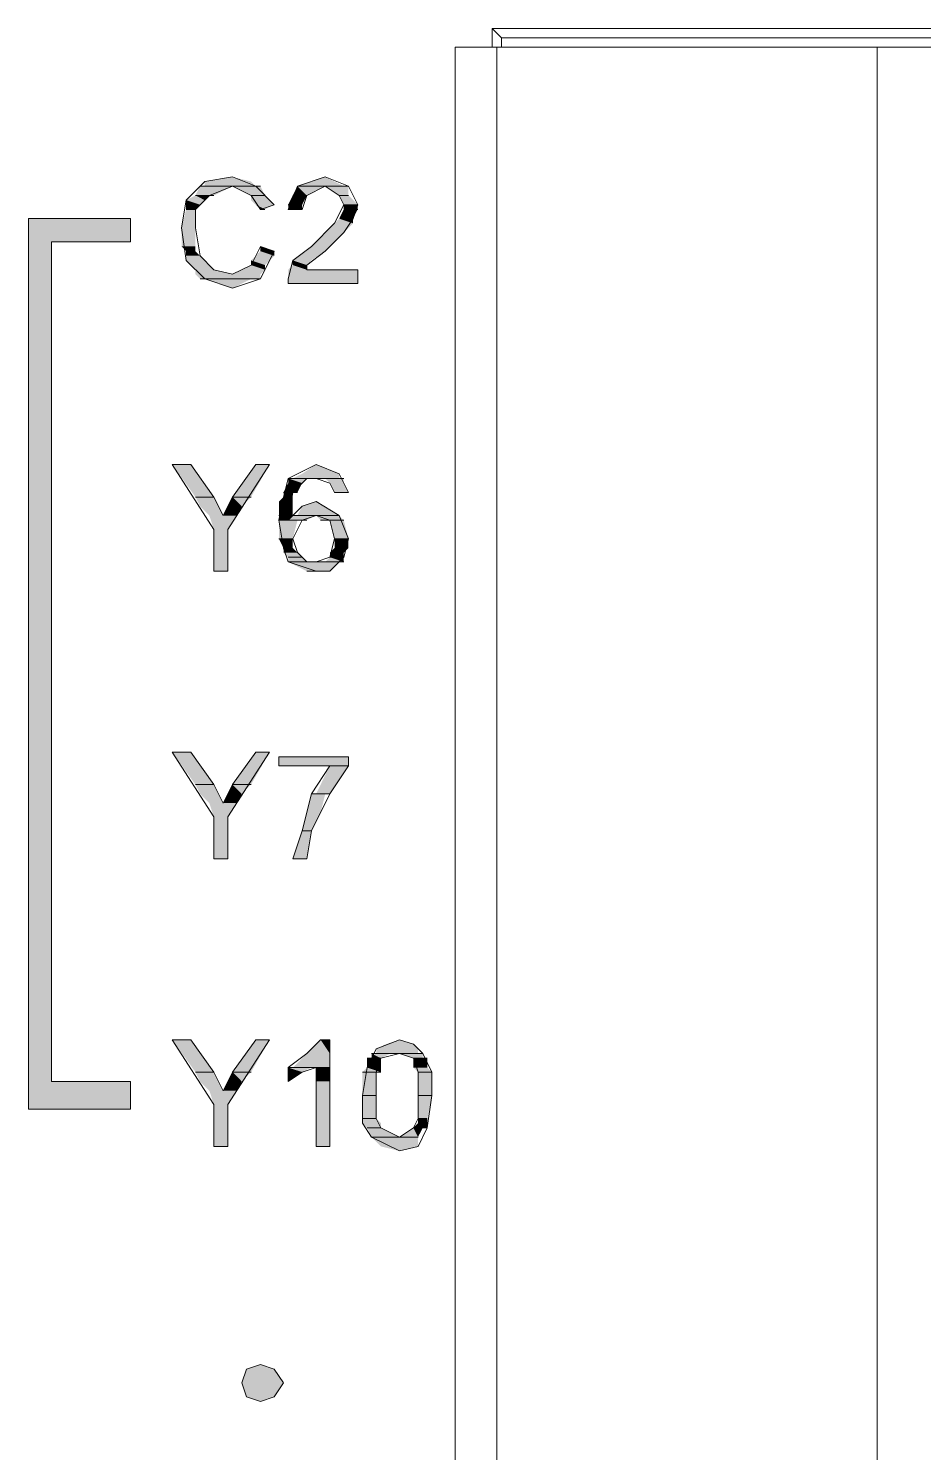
# Model space of a CAD drawing. Header units: millimetres. Extents: x -11 to 1219, y 0 to 1751.
# Drawn here: x 278 to 288.94, y 909.36 to 926.75 of the extents above; entities that cross this region are included whole.
import ezdxf

# ---------------------------------------------------------------- set-up
doc = ezdxf.new("R2010")
doc.units = ezdxf.units.MM
doc.header["$LTSCALE"] = 10
doc.layers.add('_MULTI_WIRE', color=9, linetype='CONTINUOUS')
doc.layers.add('PDF_Geometry', color=7, linetype='CONTINUOUS', true_color=0x151d1f)
doc.layers.add('PDF_Solid Fills', color=7, linetype='CONTINUOUS', true_color=0x070809)
doc.layers.get('_MULTI_WIRE').off()

# ---------------------------------------------------------------- blocks, each defined once
blk = doc.blocks.new('DVP-28SWS211R')
at = {"layer": 'PDF_Geometry', "color": 7, "lineweight": 9, "true_color": 0xffffff}
for p, q in [((30.932, -37.843), (30.818, -37.73)), ((30.818, -37.73), (30.818, -37.956)), ((30.818, -37.73), (38.466, -37.73)), ((38.353, -37.843), (30.932, -37.843)), ((30.932, -37.843), (30.932, -37.956)), ((41.525, -37.956), (30.365, -37.956)), ((30.365, -37.956), (30.365, -70.418)), ((30.875, -70.418), (30.875, -37.956)), ((35.52, -37.956), (35.52, -70.418)), ((27.306, -39.599), (27.079, -39.826)), ((27.646, -39.543), (27.306, -39.599)), ((27.929, -39.656), (27.646, -39.543)), ((28.779, -39.543), (28.439, -39.656)), ((29.062, -39.656), (28.779, -39.543)), ((27.079, -39.826), (27.023, -40.166)), ((27.193, -39.769), (27.363, -39.769)), ((27.363, -39.769), (27.193, -39.769)), ((27.193, -39.769), (27.419, -39.769)), ((27.363, -39.769), (27.193, -39.769)), ((27.193, -39.939), (27.363, -39.769)), ((27.306, -39.656), (27.249, -39.656)), ((27.249, -39.656), (27.986, -39.656)), ((27.986, -39.656), (27.306, -39.656)), ((27.306, -39.656), (27.986, -39.656)), ((27.986, -39.656), (27.306, -39.656)), ((27.363, -39.769), (27.646, -39.656)), ((27.419, -39.769), (27.363, -39.769)), ((27.646, -39.656), (27.872, -39.769)), ((27.872, -39.769), (28.042, -39.769)), ((28.042, -39.769), (27.872, -39.769)), ((27.872, -39.769), (28.042, -39.769)), ((28.042, -39.769), (27.872, -39.769)), ((27.872, -39.769), (27.986, -39.939)), ((28.156, -39.882), (27.929, -39.656)), ((28.439, -39.656), (28.326, -39.939)), ((28.382, -39.769), (28.552, -39.769)), ((28.552, -39.769), (28.382, -39.769)), ((28.382, -39.769), (28.552, -39.769)), ((28.552, -39.769), (28.382, -39.769)), ((28.439, -39.656), (29.062, -39.656)), ((29.062, -39.656), (28.439, -39.656)), ((28.439, -39.656), (29.062, -39.656)), ((29.062, -39.656), (28.439, -39.656)), ((28.439, -39.656), (29.062, -39.656)), ((29.062, -39.656), (28.439, -39.656)), ((28.439, -39.656), (29.062, -39.656)), ((29.062, -39.656), (28.439, -39.656)), ((28.496, -39.939), (28.552, -39.769)), ((28.552, -39.769), (28.779, -39.656)), ((28.779, -39.656), (28.949, -39.769)), ((28.949, -39.769), (29.062, -39.769)), ((29.062, -39.769), (28.949, -39.769)), ((28.949, -39.769), (29.062, -39.769)), ((29.062, -39.769), (28.949, -39.769)), ((28.949, -39.769), (29.005, -39.882)), ((29.175, -39.882), (29.062, -39.656)), ((27.079, -39.939), (27.193, -39.939)), ((27.193, -39.939), (27.079, -39.939)), ((27.079, -39.939), (27.193, -39.939)), ((27.193, -39.939), (27.079, -39.939)), ((27.193, -40.166), (27.193, -39.939)), ((27.986, -39.939), (28.156, -39.882)), ((27.986, -39.939), (28.042, -39.939)), ((28.042, -39.939), (27.986, -39.939)), ((27.986, -39.939), (27.986, -39.939)), ((28.326, -39.882), (28.496, -39.882)), ((28.496, -39.882), (28.326, -39.882)), ((28.326, -39.882), (28.496, -39.882)), ((28.496, -39.882), (28.326, -39.882)), ((28.326, -39.939), (28.496, -39.939)), ((28.496, -39.939), (28.326, -39.939)), ((28.326, -39.939), (28.496, -39.939)), ((29.005, -39.882), (28.892, -40.109)), ((29.005, -39.882), (29.175, -39.882)), ((29.175, -39.882), (29.005, -39.882)), ((29.005, -39.882), (29.175, -39.882)), ((29.175, -39.882), (29.005, -39.882)), ((29.005, -39.939), (29.175, -39.939)), ((29.175, -39.939), (29.005, -39.939)), ((29.005, -39.939), (29.175, -39.939)), ((29.175, -39.939), (29.005, -39.939)), ((29.119, -40.052), (29.175, -39.882)), ((25.153, -40.052), (26.399, -40.052)), ((26.399, -40.052), (25.153, -40.052)), ((25.153, -40.052), (25.153, -50.929)), ((26.399, -40.052), (25.153, -40.052)), ((26.399, -40.336), (26.399, -40.052)), ((27.023, -40.166), (27.079, -40.562)), ((27.249, -40.506), (27.193, -40.166)), ((28.892, -40.109), (28.609, -40.392)), ((29.005, -40.222), (29.119, -40.052)), ((25.436, -40.336), (26.399, -40.336)), ((26.399, -40.336), (25.436, -40.336)), ((25.436, -50.59), (25.436, -40.336)), ((25.436, -40.336), (26.399, -40.336)), ((28.779, -40.449), (29.005, -40.222)), ((27.419, -40.676), (27.249, -40.506)), ((27.986, -40.392), (27.872, -40.619)), ((28.156, -40.449), (27.986, -40.392)), ((27.986, -40.789), (28.156, -40.449)), ((28.609, -40.392), (28.382, -40.562)), ((28.552, -40.619), (28.779, -40.449)), ((27.079, -40.562), (27.306, -40.789)), ((27.646, -40.732), (27.419, -40.676)), ((27.872, -40.619), (27.646, -40.732)), ((28.382, -40.562), (28.326, -40.789)), ((28.552, -40.676), (28.552, -40.619)), ((28.552, -40.676), (29.175, -40.676)), ((29.175, -40.676), (28.552, -40.676)), ((29.175, -40.676), (28.552, -40.676)), ((29.175, -40.846), (29.175, -40.676)), ((27.249, -40.789), (27.872, -40.789)), ((27.872, -40.789), (27.249, -40.789)), ((27.249, -40.789), (27.986, -40.789)), ((27.872, -40.789), (27.249, -40.789)), ((27.306, -40.789), (27.646, -40.902)), ((27.646, -40.902), (27.986, -40.789)), ((27.986, -40.789), (27.872, -40.789)), ((28.326, -40.789), (28.326, -40.846)), ((28.326, -40.846), (29.175, -40.846)), ((29.175, -40.846), (28.326, -40.846)), ((28.326, -40.846), (29.175, -40.846)), ((26.909, -43.055), (27.136, -43.055)), ((27.136, -43.055), (26.909, -43.055)), ((27.136, -43.055), (26.909, -43.055)), ((26.909, -43.055), (27.419, -43.848)), ((27.419, -43.452), (27.136, -43.055)), ((27.589, -43.848), (28.099, -43.055)), ((27.929, -43.055), (27.646, -43.452)), ((27.929, -43.055), (28.099, -43.055)), ((28.099, -43.055), (27.929, -43.055)), ((28.099, -43.055), (27.929, -43.055)), ((28.666, -43.055), (28.326, -43.225)), ((28.949, -43.168), (28.666, -43.055)), ((28.326, -43.225), (28.269, -43.452)), ((28.382, -43.225), (28.326, -43.225)), ((28.326, -43.225), (28.609, -43.225)), ((28.326, -43.225), (28.552, -43.225)), ((28.552, -43.225), (28.326, -43.225)), ((28.326, -43.225), (28.609, -43.225)), ((28.552, -43.225), (28.326, -43.225)), ((28.609, -43.225), (28.382, -43.225)), ((28.382, -43.225), (28.666, -43.225)), ((28.609, -43.225), (28.382, -43.225)), ((28.382, -43.395), (28.552, -43.225)), ((28.609, -43.225), (28.552, -43.225)), ((28.552, -43.225), (28.666, -43.225)), ((28.666, -43.225), (28.609, -43.225)), ((28.666, -43.225), (28.949, -43.225)), ((28.949, -43.225), (28.666, -43.225)), ((28.666, -43.225), (28.949, -43.225)), ((28.949, -43.225), (28.666, -43.225)), ((28.666, -43.225), (28.835, -43.282)), ((28.722, -43.225), (29.005, -43.225)), ((29.005, -43.225), (28.722, -43.225)), ((28.722, -43.225), (29.005, -43.225)), ((29.005, -43.225), (28.722, -43.225)), ((28.835, -43.282), (28.892, -43.395)), ((29.062, -43.395), (28.949, -43.168)), ((27.193, -43.452), (27.419, -43.452)), ((27.419, -43.452), (27.193, -43.452)), ((27.193, -43.452), (27.419, -43.452)), ((27.419, -43.452), (27.193, -43.452)), ((27.532, -43.678), (27.419, -43.452)), ((27.646, -43.452), (27.532, -43.678)), ((27.646, -43.452), (27.872, -43.452)), ((27.872, -43.452), (27.646, -43.452)), ((27.646, -43.452), (27.872, -43.452)), ((27.872, -43.452), (27.646, -43.452)), ((28.269, -43.452), (28.212, -43.735)), ((28.269, -43.395), (28.382, -43.395)), ((28.382, -43.395), (28.269, -43.395)), ((28.269, -43.395), (28.439, -43.395)), ((28.382, -43.395), (28.269, -43.395)), ((28.269, -43.395), (28.382, -43.395)), ((28.382, -43.395), (28.269, -43.395)), ((28.269, -43.395), (28.382, -43.395)), ((28.382, -43.395), (28.269, -43.395)), ((28.326, -43.735), (28.382, -43.395)), ((28.439, -43.395), (28.382, -43.395)), ((28.892, -43.395), (28.949, -43.395)), ((28.949, -43.395), (28.892, -43.395)), ((28.892, -43.395), (29.062, -43.395)), ((28.949, -43.395), (28.892, -43.395)), ((28.892, -43.395), (28.949, -43.395)), ((28.949, -43.395), (28.892, -43.395)), ((28.892, -43.395), (28.892, -43.395)), ((28.892, -43.395), (29.062, -43.395)), ((29.062, -43.395), (28.949, -43.395)), ((28.496, -43.565), (28.326, -43.735)), ((28.666, -43.508), (28.496, -43.565)), ((28.949, -43.678), (28.666, -43.508)), ((28.212, -43.678), (28.382, -43.678)), ((28.382, -43.678), (28.212, -43.678)), ((28.212, -43.678), (28.382, -43.678)), ((28.382, -43.678), (28.212, -43.678)), ((28.212, -43.735), (28.496, -43.735)), ((28.496, -43.735), (28.212, -43.735)), ((28.212, -43.735), (28.552, -43.735)), ((28.496, -43.735), (28.212, -43.735)), ((28.212, -43.735), (28.496, -43.735)), ((28.496, -43.735), (28.212, -43.735)), ((28.212, -43.735), (28.496, -43.735)), ((28.496, -43.735), (28.212, -43.735)), ((28.212, -43.735), (28.439, -43.735)), ((28.439, -43.735), (28.212, -43.735)), ((28.212, -43.735), (28.496, -43.735)), ((28.439, -43.735), (28.212, -43.735)), ((28.212, -43.735), (28.269, -44.075)), ((28.439, -43.678), (28.382, -43.678)), ((28.382, -43.678), (28.949, -43.678)), ((28.382, -43.961), (28.496, -43.735)), ((28.949, -43.678), (28.439, -43.678)), ((28.439, -43.678), (28.949, -43.678)), ((28.949, -43.678), (28.439, -43.678)), ((28.496, -43.735), (28.439, -43.735)), ((28.496, -43.735), (28.666, -43.678)), ((28.552, -43.735), (28.496, -43.735)), ((28.666, -43.678), (28.835, -43.735)), ((28.722, -43.735), (29.005, -43.735)), ((29.005, -43.735), (28.722, -43.735)), ((28.722, -43.735), (29.005, -43.735)), ((29.005, -43.735), (28.722, -43.735)), ((28.835, -43.735), (29.005, -43.735)), ((29.005, -43.735), (28.835, -43.735)), ((28.835, -43.735), (29.005, -43.735)), ((29.005, -43.735), (28.835, -43.735)), ((28.835, -43.735), (29.005, -43.735)), ((29.005, -43.735), (28.835, -43.735)), ((28.835, -43.735), (29.005, -43.735)), ((29.005, -43.735), (28.835, -43.735)), ((28.835, -43.735), (28.892, -43.961)), ((29.062, -43.961), (28.949, -43.678)), ((27.419, -43.848), (27.419, -44.358)), ((27.589, -44.358), (27.589, -43.848)), ((28.212, -43.961), (28.382, -43.961)), ((28.382, -43.961), (28.212, -43.961)), ((28.212, -43.961), (28.382, -43.961)), ((28.382, -43.961), (28.212, -43.961)), ((28.439, -44.131), (28.382, -43.961)), ((28.892, -43.961), (28.835, -44.188)), ((28.892, -43.961), (29.062, -43.961)), ((29.062, -43.961), (28.892, -43.961)), ((28.892, -43.961), (29.062, -43.961)), ((29.062, -43.961), (28.892, -43.961)), ((29.005, -44.188), (29.062, -43.961)), ((28.269, -44.075), (28.326, -44.245)), ((28.552, -44.245), (28.439, -44.131)), ((28.326, -44.188), (28.496, -44.188)), ((28.496, -44.188), (28.326, -44.188)), ((28.326, -44.188), (28.496, -44.188)), ((28.496, -44.188), (28.326, -44.188)), ((28.326, -44.245), (28.609, -44.245)), ((28.609, -44.245), (28.326, -44.245)), ((28.326, -44.245), (28.609, -44.245)), ((28.609, -44.245), (28.326, -44.245)), ((28.326, -44.245), (28.666, -44.245)), ((28.666, -44.245), (28.326, -44.245)), ((28.326, -44.245), (28.666, -44.245)), ((28.666, -44.245), (28.326, -44.245)), ((28.326, -44.245), (28.666, -44.358)), ((28.666, -44.245), (28.552, -44.245)), ((28.835, -44.188), (28.666, -44.245)), ((28.779, -44.245), (28.666, -44.245)), ((28.666, -44.245), (28.949, -44.245)), ((28.666, -44.245), (28.949, -44.245)), ((28.949, -44.245), (28.666, -44.245)), ((28.666, -44.245), (28.949, -44.245)), ((28.949, -44.245), (28.666, -44.245)), ((28.949, -44.245), (28.779, -44.245)), ((28.779, -44.245), (29.005, -44.245)), ((28.949, -44.245), (28.779, -44.245)), ((28.835, -44.188), (29.005, -44.188)), ((29.005, -44.188), (28.835, -44.188)), ((28.835, -44.188), (29.005, -44.188)), ((29.005, -44.188), (28.835, -44.188)), ((28.835, -44.358), (29.005, -44.188)), ((29.005, -44.245), (28.949, -44.245)), ((27.419, -44.358), (27.589, -44.358)), ((27.589, -44.358), (27.419, -44.358)), ((27.419, -44.358), (27.589, -44.358)), ((28.552, -44.358), (28.835, -44.358)), ((28.666, -44.358), (28.552, -44.358)), ((28.835, -44.358), (28.666, -44.358)), ((28.666, -44.358), (28.835, -44.358)), ((26.909, -46.567), (27.136, -46.567)), ((27.136, -46.567), (26.909, -46.567)), ((27.136, -46.567), (26.909, -46.567)), ((26.909, -46.567), (27.419, -47.36)), ((27.419, -46.964), (27.136, -46.567)), ((27.589, -47.36), (28.099, -46.567)), ((27.929, -46.567), (27.646, -46.964)), ((27.929, -46.567), (28.099, -46.567)), ((28.099, -46.567), (27.929, -46.567)), ((28.099, -46.567), (27.929, -46.567)), ((28.212, -46.624), (29.062, -46.624)), ((29.062, -46.624), (28.212, -46.624)), ((28.212, -46.737), (28.212, -46.624)), ((28.212, -46.624), (29.062, -46.624)), ((28.212, -46.737), (29.062, -46.737)), ((29.062, -46.737), (28.212, -46.737)), ((28.212, -46.737), (29.062, -46.737)), ((29.062, -46.737), (28.212, -46.737)), ((28.212, -46.737), (28.835, -46.737)), ((28.835, -46.737), (28.212, -46.737)), ((28.835, -46.737), (28.212, -46.737)), ((28.835, -46.737), (28.609, -47.077)), ((29.062, -46.737), (28.835, -47.077)), ((29.062, -46.624), (29.062, -46.737)), ((27.193, -46.964), (27.419, -46.964)), ((27.419, -46.964), (27.193, -46.964)), ((27.193, -46.964), (27.419, -46.964)), ((27.419, -46.964), (27.193, -46.964)), ((27.532, -47.191), (27.419, -46.964)), ((27.646, -46.964), (27.532, -47.191)), ((27.646, -46.964), (27.872, -46.964)), ((27.872, -46.964), (27.646, -46.964)), ((27.646, -46.964), (27.872, -46.964)), ((27.872, -46.964), (27.646, -46.964)), ((28.609, -47.077), (28.496, -47.53)), ((28.666, -47.077), (28.609, -47.077)), ((28.609, -47.077), (28.779, -47.077)), ((28.835, -47.077), (28.609, -47.53)), ((28.779, -47.077), (28.666, -47.077)), ((28.666, -47.077), (28.835, -47.077)), ((28.779, -47.077), (28.666, -47.077)), ((28.835, -47.077), (28.779, -47.077)), ((27.419, -47.36), (27.419, -47.87)), ((27.589, -47.87), (27.589, -47.36)), ((28.496, -47.53), (28.382, -47.87)), ((28.496, -47.53), (28.609, -47.53)), ((28.609, -47.53), (28.496, -47.53)), ((28.496, -47.53), (28.609, -47.53)), ((28.609, -47.53), (28.496, -47.53)), ((28.552, -47.87), (28.609, -47.53)), ((27.419, -47.87), (27.589, -47.87)), ((27.589, -47.87), (27.419, -47.87)), ((27.419, -47.87), (27.589, -47.87)), ((28.382, -47.87), (28.552, -47.87)), ((28.552, -47.87), (28.382, -47.87)), ((28.382, -47.87), (28.552, -47.87)), ((26.909, -50.08), (27.136, -50.08)), ((27.136, -50.08), (26.909, -50.08)), ((27.136, -50.08), (26.909, -50.08)), ((26.909, -50.08), (27.419, -50.873)), ((27.419, -50.476), (27.136, -50.08)), ((27.589, -50.873), (28.099, -50.08)), ((27.929, -50.08), (27.646, -50.476)), ((27.929, -50.08), (28.099, -50.08)), ((28.099, -50.08), (27.929, -50.08)), ((28.099, -50.08), (27.929, -50.08)), ((28.722, -50.08), (28.552, -50.25)), ((28.722, -50.08), (28.835, -50.08)), ((28.835, -50.08), (28.722, -50.08)), ((28.835, -50.08), (28.722, -50.08)), ((28.835, -51.383), (28.835, -50.08)), ((29.685, -50.08), (29.402, -50.193)), ((29.855, -50.136), (29.685, -50.08)), ((28.552, -50.25), (28.326, -50.42)), ((29.402, -50.193), (29.289, -50.42)), ((29.402, -50.25), (29.345, -50.25)), ((29.345, -50.25), (29.572, -50.25)), ((29.572, -50.25), (29.402, -50.25)), ((29.402, -50.25), (29.685, -50.25)), ((29.572, -50.25), (29.402, -50.25)), ((29.459, -50.306), (29.685, -50.25)), ((29.685, -50.25), (29.572, -50.25)), ((29.685, -50.25), (29.969, -50.25)), ((29.969, -50.25), (29.685, -50.25)), ((29.685, -50.25), (29.969, -50.25)), ((29.969, -50.25), (29.685, -50.25)), ((29.685, -50.25), (29.855, -50.306)), ((29.969, -50.25), (29.855, -50.136)), ((30.082, -50.476), (29.969, -50.25)), ((28.382, -50.42), (28.326, -50.42)), ((28.326, -50.42), (28.609, -50.42)), ((28.326, -50.42), (28.326, -50.59)), ((28.609, -50.42), (28.382, -50.42)), ((28.382, -50.42), (28.666, -50.42)), ((28.609, -50.42), (28.382, -50.42)), ((28.496, -50.476), (28.666, -50.42)), ((28.666, -50.42), (28.609, -50.42)), ((28.666, -50.42), (28.835, -50.42)), ((28.835, -50.42), (28.666, -50.42)), ((28.666, -50.42), (28.835, -50.42)), ((28.835, -50.42), (28.666, -50.42)), ((28.666, -50.42), (28.666, -51.383)), ((29.289, -50.42), (29.232, -50.76)), ((29.345, -50.306), (29.289, -50.306)), ((29.289, -50.306), (29.459, -50.306)), ((29.459, -50.306), (29.345, -50.306)), ((29.345, -50.306), (29.459, -50.306)), ((29.459, -50.306), (29.345, -50.306)), ((29.402, -50.476), (29.459, -50.306)), ((29.855, -50.306), (30.025, -50.306)), ((30.025, -50.306), (29.855, -50.306)), ((29.855, -50.306), (30.025, -50.306)), ((30.025, -50.306), (29.855, -50.306)), ((29.855, -50.306), (29.912, -50.476)), ((25.436, -50.59), (26.399, -50.59)), ((26.399, -50.59), (25.436, -50.59)), ((26.399, -50.59), (25.436, -50.59)), ((26.399, -50.929), (26.399, -50.59)), ((27.193, -50.476), (27.419, -50.476)), ((27.419, -50.476), (27.193, -50.476)), ((27.193, -50.476), (27.419, -50.476)), ((27.419, -50.476), (27.193, -50.476)), ((27.532, -50.703), (27.419, -50.476)), ((27.646, -50.476), (27.532, -50.703)), ((27.646, -50.476), (27.872, -50.476)), ((27.872, -50.476), (27.646, -50.476)), ((27.646, -50.476), (27.872, -50.476)), ((27.872, -50.476), (27.646, -50.476)), ((28.326, -50.59), (28.496, -50.476)), ((29.232, -50.476), (29.402, -50.476)), ((29.402, -50.476), (29.232, -50.476)), ((29.232, -50.476), (29.459, -50.476)), ((29.402, -50.476), (29.232, -50.476)), ((29.232, -50.476), (29.402, -50.476)), ((29.402, -50.476), (29.232, -50.476)), ((29.232, -50.476), (29.402, -50.476)), ((29.402, -50.476), (29.232, -50.476)), ((29.459, -50.476), (29.402, -50.476)), ((29.402, -50.76), (29.402, -50.476)), ((29.912, -50.476), (30.082, -50.476)), ((30.082, -50.476), (29.912, -50.476)), ((29.912, -50.476), (30.082, -50.476)), ((30.082, -50.476), (29.912, -50.476)), ((29.912, -50.476), (30.082, -50.476)), ((30.082, -50.476), (29.912, -50.476)), ((29.912, -50.476), (30.082, -50.476)), ((30.082, -50.476), (29.912, -50.476)), ((29.912, -50.476), (29.912, -50.76)), ((30.082, -50.76), (30.082, -50.476)), ((29.232, -50.76), (29.402, -50.76)), ((29.402, -50.76), (29.232, -50.76)), ((29.232, -50.76), (29.402, -50.76)), ((29.402, -50.76), (29.232, -50.76)), ((29.232, -50.76), (29.232, -51.099)), ((29.402, -51.043), (29.402, -50.76)), ((29.912, -50.76), (30.082, -50.76)), ((30.082, -50.76), (29.912, -50.76)), ((29.912, -50.76), (30.082, -50.76)), ((30.082, -50.76), (29.912, -50.76)), ((29.912, -50.76), (29.912, -51.043)), ((30.025, -51.156), (30.082, -50.76)), ((25.153, -50.929), (26.399, -50.929)), ((26.399, -50.929), (25.153, -50.929)), ((25.153, -50.929), (26.399, -50.929)), ((27.419, -50.873), (27.419, -51.383)), ((27.589, -51.383), (27.589, -50.873)), ((29.232, -51.043), (29.402, -51.043)), ((29.402, -51.043), (29.232, -51.043)), ((29.232, -51.043), (29.402, -51.043)), ((29.402, -51.043), (29.232, -51.043)), ((29.232, -51.099), (29.345, -51.269)), ((29.459, -51.156), (29.402, -51.043)), ((29.912, -51.043), (29.855, -51.156)), ((29.912, -51.043), (30.025, -51.043)), ((30.025, -51.043), (29.912, -51.043)), ((29.912, -51.043), (30.025, -51.043)), ((30.025, -51.043), (29.912, -51.043)), ((29.289, -51.156), (29.459, -51.156)), ((29.459, -51.156), (29.289, -51.156)), ((29.289, -51.156), (29.459, -51.156)), ((29.459, -51.156), (29.289, -51.156)), ((29.289, -51.156), (29.459, -51.156)), ((29.459, -51.156), (29.289, -51.156)), ((29.289, -51.156), (29.459, -51.156)), ((29.459, -51.156), (29.289, -51.156)), ((29.345, -51.269), (29.685, -51.269)), ((29.685, -51.269), (29.345, -51.269)), ((29.345, -51.269), (29.685, -51.269)), ((29.685, -51.269), (29.345, -51.269)), ((29.345, -51.269), (29.685, -51.439)), ((29.685, -51.269), (29.459, -51.156)), ((29.855, -51.156), (29.685, -51.269)), ((29.685, -51.269), (29.912, -51.269)), ((29.912, -51.269), (29.685, -51.269)), ((29.685, -51.269), (29.912, -51.269)), ((29.912, -51.269), (29.685, -51.269)), ((29.855, -51.156), (29.969, -51.156)), ((29.969, -51.156), (29.855, -51.156)), ((29.855, -51.156), (30.025, -51.156)), ((29.969, -51.156), (29.855, -51.156)), ((29.855, -51.156), (29.969, -51.156)), ((29.969, -51.156), (29.855, -51.156)), ((29.855, -51.156), (29.969, -51.156)), ((29.969, -51.156), (29.855, -51.156)), ((29.912, -51.383), (30.025, -51.156)), ((30.025, -51.156), (29.969, -51.156)), ((27.419, -51.383), (27.589, -51.383)), ((27.589, -51.383), (27.419, -51.383)), ((27.419, -51.383), (27.589, -51.383)), ((28.666, -51.383), (28.835, -51.383)), ((28.835, -51.383), (28.666, -51.383)), ((28.666, -51.383), (28.835, -51.383)), ((29.685, -51.439), (29.912, -51.383)), ((27.986, -54.045), (27.816, -54.102)), ((28.156, -54.102), (27.986, -54.045)), ((27.816, -54.102), (27.759, -54.272)), ((28.269, -54.272), (28.156, -54.102)), ((27.759, -54.272), (27.816, -54.442)), ((28.156, -54.442), (28.269, -54.272)), ((27.816, -54.442), (27.986, -54.499)), ((27.986, -54.499), (28.156, -54.442))]:
    blk.add_line(p, q, dxfattribs=at)
at = {"layer": 'PDF_Solid Fills', "color": 7, "lineweight": 9, "true_color": 0xffffff, "transparency": 33554559}
for points in [[(27.646, -39.543), (27.306, -39.599), (27.872, -39.599)], [(27.306, -39.599), (27.306, -39.656), (27.929, -39.656)], [(27.306, -39.599), (27.872, -39.599), (27.929, -39.656)], [(28.779, -39.543), (28.439, -39.656), (29.005, -39.656)], [(27.193, -39.769), (27.079, -39.826), (27.306, -39.826)], [(27.079, -39.826), (27.079, -39.883), (27.249, -39.883)], [(27.079, -39.826), (27.306, -39.826), (27.249, -39.883)], [(27.249, -39.656), (27.193, -39.769), (27.419, -39.769)], [(27.193, -39.769), (27.363, -39.769), (27.306, -39.826)], [(27.249, -39.656), (27.646, -39.656), (27.419, -39.769)], [(27.646, -39.656), (27.872, -39.769), (28.042, -39.769)], [(27.646, -39.656), (27.986, -39.656), (28.042, -39.769)], [(27.872, -39.769), (27.872, -39.826), (28.099, -39.826)], [(27.872, -39.769), (28.042, -39.769), (28.099, -39.826)], [(27.872, -39.826), (27.929, -39.883), (28.156, -39.883)], [(27.872, -39.826), (28.099, -39.826), (28.156, -39.883)], [(28.382, -39.769), (28.326, -39.882), (28.496, -39.882)], [(28.439, -39.656), (28.382, -39.769), (28.552, -39.769)], [(28.382, -39.769), (28.552, -39.769), (28.496, -39.882)], [(28.439, -39.656), (28.779, -39.656), (28.552, -39.769)], [(28.779, -39.656), (28.949, -39.769), (29.062, -39.769)], [(28.779, -39.656), (29.062, -39.656), (29.062, -39.769)], [(28.949, -39.769), (29.005, -39.882), (29.175, -39.882)], [(28.949, -39.769), (29.062, -39.769), (29.175, -39.882)], [(27.079, -39.939), (27.023, -40.166), (27.193, -40.166)], [(27.079, -39.882), (27.079, -39.939), (27.193, -39.939)], [(27.079, -39.882), (27.249, -39.882), (27.193, -39.939)], [(27.079, -39.939), (27.193, -39.939), (27.193, -40.166)], [(27.929, -39.882), (27.986, -39.939), (28.042, -39.939)], [(27.929, -39.882), (28.156, -39.882), (28.042, -39.939)], [(28.326, -39.882), (28.326, -39.939), (28.496, -39.939)], [(28.326, -39.882), (28.496, -39.882), (28.496, -39.939)], [(29.005, -39.939), (28.949, -40.052), (29.119, -40.052)], [(29.005, -39.882), (29.005, -39.939), (29.175, -39.939)], [(29.005, -39.882), (29.175, -39.882), (29.175, -39.939)], [(29.005, -39.939), (29.175, -39.939), (29.119, -40.052)], [(25.153, -40.052), (25.153, -40.336), (26.399, -40.336)], [(25.153, -40.052), (26.399, -40.052), (26.399, -40.336)], [(27.023, -40.166), (27.023, -40.392), (27.193, -40.392)], [(27.023, -40.166), (27.193, -40.166), (27.193, -40.392)], [(28.892, -40.109), (28.779, -40.222), (29.005, -40.222)], [(28.949, -40.052), (28.892, -40.109), (29.119, -40.109)], [(28.892, -40.109), (29.119, -40.109), (29.005, -40.222)], [(28.949, -40.052), (29.119, -40.052), (29.119, -40.109)], [(25.153, -40.336), (25.153, -50.59), (25.436, -50.59)], [(25.153, -40.336), (25.436, -40.336), (25.436, -50.59)], [(28.779, -40.222), (28.609, -40.392), (28.835, -40.392)], [(28.779, -40.222), (29.005, -40.222), (28.835, -40.392)], [(27.023, -40.392), (27.079, -40.449), (27.193, -40.449)], [(27.023, -40.392), (27.193, -40.392), (27.193, -40.449)], [(27.079, -40.449), (27.079, -40.506), (27.249, -40.506)], [(27.079, -40.449), (27.193, -40.449), (27.249, -40.506)], [(27.079, -40.506), (27.079, -40.562), (27.306, -40.562)], [(27.079, -40.506), (27.249, -40.506), (27.306, -40.562)], [(27.929, -40.506), (27.872, -40.562), (28.099, -40.562)], [(27.986, -40.449), (27.929, -40.506), (28.156, -40.506)], [(27.929, -40.506), (28.156, -40.506), (28.099, -40.562)], [(27.986, -40.392), (27.986, -40.449), (28.156, -40.449)], [(27.986, -40.449), (28.156, -40.449), (28.156, -40.506)], [(28.552, -40.449), (28.382, -40.562), (28.609, -40.562)], [(28.609, -40.392), (28.552, -40.449), (28.779, -40.449)], [(28.552, -40.449), (28.779, -40.449), (28.609, -40.562)], [(28.609, -40.392), (28.835, -40.392), (28.779, -40.449)], [(27.079, -40.562), (27.136, -40.619), (27.363, -40.619)], [(27.079, -40.562), (27.306, -40.562), (27.363, -40.619)], [(27.136, -40.619), (27.193, -40.676), (27.419, -40.676)], [(27.136, -40.619), (27.363, -40.619), (27.419, -40.676)], [(27.193, -40.676), (27.193, -40.732), (27.646, -40.732)], [(27.193, -40.676), (27.419, -40.676), (27.646, -40.732)], [(27.759, -40.676), (27.646, -40.732), (27.986, -40.732)], [(27.872, -40.619), (27.759, -40.676), (28.042, -40.676)], [(27.759, -40.676), (28.042, -40.676), (27.986, -40.732)], [(27.872, -40.562), (27.872, -40.619), (28.042, -40.619)], [(27.872, -40.562), (28.099, -40.562), (28.042, -40.619)], [(27.872, -40.619), (28.042, -40.619), (28.042, -40.676)], [(28.382, -40.619), (28.326, -40.676), (28.552, -40.676)], [(28.326, -40.676), (28.326, -40.789), (29.175, -40.789)], [(28.326, -40.676), (29.175, -40.676), (29.175, -40.789)], [(28.382, -40.562), (28.382, -40.619), (28.552, -40.619)], [(28.382, -40.562), (28.609, -40.562), (28.552, -40.619)], [(28.382, -40.619), (28.552, -40.619), (28.552, -40.676)], [(27.193, -40.732), (27.249, -40.789), (27.986, -40.789)], [(27.193, -40.732), (27.986, -40.732), (27.986, -40.789)], [(27.306, -40.789), (27.872, -40.789), (27.646, -40.902)], [(28.326, -40.789), (28.326, -40.846), (29.175, -40.846)], [(28.326, -40.789), (29.175, -40.789), (29.175, -40.846)], [(26.909, -43.055), (27.193, -43.452), (27.419, -43.452)], [(26.909, -43.055), (27.136, -43.055), (27.419, -43.452)], [(27.929, -43.055), (27.646, -43.452), (27.872, -43.452)], [(27.929, -43.055), (28.099, -43.055), (27.872, -43.452)], [(28.666, -43.055), (28.496, -43.168), (28.949, -43.168)], [(28.326, -43.282), (28.269, -43.395), (28.439, -43.395)], [(28.326, -43.225), (28.326, -43.282), (28.496, -43.282)], [(28.326, -43.225), (28.552, -43.225), (28.496, -43.282)], [(28.326, -43.282), (28.496, -43.282), (28.439, -43.395)], [(28.496, -43.168), (28.382, -43.225), (28.949, -43.225)], [(28.496, -43.168), (28.949, -43.168), (28.949, -43.225)], [(28.779, -43.225), (28.835, -43.282), (29.005, -43.282)], [(28.779, -43.225), (29.005, -43.225), (29.005, -43.282)], [(28.835, -43.282), (28.892, -43.395), (29.062, -43.395)], [(28.835, -43.282), (29.005, -43.282), (29.062, -43.395)], [(27.193, -43.452), (27.249, -43.565), (27.476, -43.565)], [(27.193, -43.452), (27.419, -43.452), (27.476, -43.565)], [(27.646, -43.452), (27.589, -43.565), (27.759, -43.565)], [(27.646, -43.452), (27.872, -43.452), (27.759, -43.565)], [(28.269, -43.452), (28.212, -43.508), (28.382, -43.508)], [(28.269, -43.395), (28.269, -43.452), (28.382, -43.452)], [(28.269, -43.395), (28.382, -43.395), (28.382, -43.452)], [(28.269, -43.452), (28.382, -43.452), (28.382, -43.508)], [(27.249, -43.565), (27.363, -43.678), (27.533, -43.678)], [(27.249, -43.565), (27.476, -43.565), (27.533, -43.678)], [(27.589, -43.565), (27.532, -43.678), (27.702, -43.678)], [(27.589, -43.565), (27.759, -43.565), (27.702, -43.678)], [(28.212, -43.508), (28.212, -43.565), (28.382, -43.565)], [(28.212, -43.508), (28.382, -43.508), (28.382, -43.565)], [(28.212, -43.565), (28.212, -43.678), (28.382, -43.678)], [(28.212, -43.565), (28.382, -43.565), (28.382, -43.678)], [(28.496, -43.565), (28.439, -43.678), (28.949, -43.678)], [(28.666, -43.508), (28.496, -43.565), (28.779, -43.565)], [(28.496, -43.565), (28.779, -43.565), (28.949, -43.678)], [(27.363, -43.678), (27.419, -43.848), (27.589, -43.848)], [(27.363, -43.678), (27.702, -43.678), (27.589, -43.848)], [(28.212, -43.678), (28.212, -43.735), (28.326, -43.735)], [(28.212, -43.678), (28.382, -43.678), (28.326, -43.735)], [(28.212, -43.735), (28.212, -43.961), (28.382, -43.961)], [(28.212, -43.735), (28.439, -43.735), (28.382, -43.961)], [(28.382, -43.678), (28.326, -43.735), (28.552, -43.735)], [(28.382, -43.678), (28.666, -43.678), (28.552, -43.735)], [(28.666, -43.678), (28.722, -43.735), (29.005, -43.735)], [(28.666, -43.678), (28.949, -43.678), (29.005, -43.735)], [(28.835, -43.735), (28.892, -43.961), (29.062, -43.961)], [(28.835, -43.735), (29.005, -43.735), (29.062, -43.961)], [(27.419, -43.848), (27.419, -44.358), (27.589, -44.358)], [(27.419, -43.848), (27.589, -43.848), (27.589, -44.358)], [(28.212, -43.961), (28.269, -44.075), (28.382, -44.075)], [(28.212, -43.961), (28.382, -43.961), (28.382, -44.075)], [(28.892, -43.961), (28.892, -44.075), (29.062, -44.075)], [(28.892, -43.961), (29.062, -43.961), (29.062, -44.075)], [(28.269, -44.075), (28.269, -44.131), (28.439, -44.131)], [(28.269, -44.075), (28.382, -44.075), (28.439, -44.131)], [(28.269, -44.131), (28.326, -44.188), (28.496, -44.188)], [(28.269, -44.131), (28.439, -44.131), (28.496, -44.188)], [(28.892, -44.075), (28.835, -44.131), (29.005, -44.131)], [(28.835, -44.131), (28.835, -44.188), (29.005, -44.188)], [(28.835, -44.131), (29.005, -44.131), (29.005, -44.188)], [(28.892, -44.075), (29.062, -44.075), (29.005, -44.131)], [(28.326, -44.188), (28.326, -44.245), (28.552, -44.245)], [(28.326, -44.188), (28.496, -44.188), (28.552, -44.245)], [(28.326, -44.245), (28.552, -44.358), (28.835, -44.358)], [(28.326, -44.245), (28.949, -44.245), (28.835, -44.358)], [(28.835, -44.188), (28.779, -44.245), (29.005, -44.245)], [(28.835, -44.188), (29.005, -44.188), (29.005, -44.245)], [(26.909, -46.567), (27.193, -46.964), (27.419, -46.964)], [(26.909, -46.567), (27.136, -46.567), (27.419, -46.964)], [(27.929, -46.567), (27.646, -46.964), (27.872, -46.964)], [(27.929, -46.567), (28.099, -46.567), (27.872, -46.964)], [(28.212, -46.624), (28.212, -46.737), (29.062, -46.737)], [(28.212, -46.624), (29.062, -46.624), (29.062, -46.737)], [(28.835, -46.737), (28.666, -47.077), (28.835, -47.077)], [(28.835, -46.737), (29.062, -46.737), (28.835, -47.077)], [(27.193, -46.964), (27.249, -47.077), (27.476, -47.077)], [(27.193, -46.964), (27.419, -46.964), (27.476, -47.077)], [(27.249, -47.077), (27.363, -47.191), (27.533, -47.191)], [(27.249, -47.077), (27.476, -47.077), (27.533, -47.191)], [(27.589, -47.077), (27.532, -47.191), (27.702, -47.191)], [(27.646, -46.964), (27.589, -47.077), (27.759, -47.077)], [(27.589, -47.077), (27.759, -47.077), (27.702, -47.191)], [(27.646, -46.964), (27.872, -46.964), (27.759, -47.077)], [(28.609, -47.077), (28.552, -47.304), (28.722, -47.304)], [(28.609, -47.077), (28.779, -47.077), (28.722, -47.304)], [(27.363, -47.191), (27.419, -47.36), (27.589, -47.36)], [(27.363, -47.191), (27.702, -47.191), (27.589, -47.36)], [(28.552, -47.304), (28.496, -47.53), (28.609, -47.53)], [(28.552, -47.304), (28.722, -47.304), (28.609, -47.53)], [(27.419, -47.36), (27.419, -47.87), (27.589, -47.87)], [(27.419, -47.36), (27.589, -47.36), (27.589, -47.87)], [(28.496, -47.53), (28.382, -47.87), (28.552, -47.87)], [(28.496, -47.53), (28.609, -47.53), (28.552, -47.87)], [(26.909, -50.08), (27.193, -50.476), (27.419, -50.476)], [(26.909, -50.08), (27.136, -50.08), (27.419, -50.476)], [(27.929, -50.08), (27.646, -50.476), (27.872, -50.476)], [(27.929, -50.08), (28.099, -50.08), (27.872, -50.476)], [(28.722, -50.08), (28.552, -50.25), (28.835, -50.25)], [(28.722, -50.08), (28.835, -50.08), (28.835, -50.25)], [(29.685, -50.08), (29.515, -50.136), (29.855, -50.136)], [(28.552, -50.25), (28.382, -50.42), (28.835, -50.42)], [(28.552, -50.25), (28.835, -50.25), (28.835, -50.42)], [(29.345, -50.25), (29.345, -50.306), (29.459, -50.306)], [(29.345, -50.25), (29.572, -50.25), (29.459, -50.306)], [(29.515, -50.136), (29.402, -50.193), (29.912, -50.193)], [(29.402, -50.193), (29.402, -50.25), (29.912, -50.25)], [(29.402, -50.193), (29.912, -50.193), (29.912, -50.25)], [(29.515, -50.136), (29.855, -50.136), (29.912, -50.193)], [(29.685, -50.25), (29.855, -50.306), (29.969, -50.306)], [(29.685, -50.25), (29.969, -50.25), (29.969, -50.306)], [(28.326, -50.42), (28.326, -50.476), (28.496, -50.476)], [(28.326, -50.42), (28.609, -50.42), (28.496, -50.476)], [(28.666, -50.42), (28.666, -50.476), (28.835, -50.476)], [(28.666, -50.42), (28.835, -50.42), (28.835, -50.476)], [(29.289, -50.42), (29.232, -50.476), (29.459, -50.476)], [(29.289, -50.306), (29.289, -50.42), (29.459, -50.42)], [(29.289, -50.306), (29.459, -50.306), (29.459, -50.42)], [(29.289, -50.42), (29.459, -50.42), (29.459, -50.476)], [(29.855, -50.306), (29.855, -50.42), (30.025, -50.42)], [(29.855, -50.306), (30.025, -50.306), (30.025, -50.42)], [(29.855, -50.42), (29.912, -50.476), (30.082, -50.476)], [(29.855, -50.42), (30.025, -50.42), (30.082, -50.476)], [(25.153, -50.59), (25.153, -50.929), (26.399, -50.929)], [(25.153, -50.59), (26.399, -50.59), (26.399, -50.929)], [(27.193, -50.476), (27.249, -50.59), (27.476, -50.59)], [(27.193, -50.476), (27.419, -50.476), (27.476, -50.59)], [(27.249, -50.59), (27.363, -50.703), (27.533, -50.703)], [(27.249, -50.59), (27.476, -50.59), (27.533, -50.703)], [(27.589, -50.59), (27.532, -50.703), (27.702, -50.703)], [(27.646, -50.476), (27.589, -50.59), (27.759, -50.59)], [(27.589, -50.59), (27.759, -50.59), (27.702, -50.703)], [(27.646, -50.476), (27.872, -50.476), (27.759, -50.59)], [(28.326, -50.476), (28.496, -50.476), (28.326, -50.59)], [(28.666, -50.476), (28.666, -50.59), (28.835, -50.59)], [(28.666, -50.476), (28.835, -50.476), (28.835, -50.59)], [(28.666, -50.59), (28.666, -51.383), (28.835, -51.383)], [(28.666, -50.59), (28.835, -50.59), (28.835, -51.383)], [(29.232, -50.476), (29.232, -50.76), (29.402, -50.76)], [(29.232, -50.476), (29.402, -50.476), (29.402, -50.76)], [(29.912, -50.476), (29.912, -50.76), (30.082, -50.76)], [(29.912, -50.476), (30.082, -50.476), (30.082, -50.76)], [(27.363, -50.703), (27.419, -50.873), (27.589, -50.873)], [(27.363, -50.703), (27.702, -50.703), (27.589, -50.873)], [(29.232, -50.76), (29.232, -51.043), (29.402, -51.043)], [(29.232, -50.76), (29.402, -50.76), (29.402, -51.043)], [(29.912, -50.76), (29.912, -51.043), (30.025, -51.043)], [(29.912, -50.76), (30.082, -50.76), (30.025, -51.043)], [(27.419, -50.873), (27.419, -51.383), (27.589, -51.383)], [(27.419, -50.873), (27.589, -50.873), (27.589, -51.383)], [(29.232, -51.043), (29.232, -51.099), (29.459, -51.099)], [(29.232, -51.043), (29.402, -51.043), (29.459, -51.099)], [(29.232, -51.099), (29.289, -51.156), (29.459, -51.156)], [(29.232, -51.099), (29.459, -51.099), (29.459, -51.156)], [(29.912, -51.099), (29.855, -51.156), (30.025, -51.156)], [(29.912, -51.043), (29.912, -51.099), (30.025, -51.099)], [(29.912, -51.043), (30.025, -51.043), (30.025, -51.099)], [(29.912, -51.099), (30.025, -51.099), (30.025, -51.156)], [(29.289, -51.156), (29.345, -51.269), (29.685, -51.269)], [(29.289, -51.156), (29.459, -51.156), (29.685, -51.269)], [(29.345, -51.269), (29.459, -51.383), (29.912, -51.383)], [(29.345, -51.269), (29.912, -51.269), (29.912, -51.383)], [(29.855, -51.156), (29.685, -51.269), (29.912, -51.269)], [(29.855, -51.156), (29.969, -51.156), (29.912, -51.269)], [(29.459, -51.383), (29.912, -51.383), (29.685, -51.439)], [(27.986, -54.045), (27.816, -54.102), (28.156, -54.102)], [(27.816, -54.102), (27.759, -54.272), (28.269, -54.272)], [(27.816, -54.102), (28.156, -54.102), (28.269, -54.272)], [(27.759, -54.272), (27.816, -54.442), (28.156, -54.442)], [(27.759, -54.272), (28.269, -54.272), (28.156, -54.442)], [(27.816, -54.442), (28.156, -54.442), (27.986, -54.499)]]:
    blk.add_solid(points, dxfattribs=at)

msp = doc.modelspace()

# ---------------------------------------------------------------- block references
at = {"layer": '_MULTI_WIRE'}
msp.add_blockref('DVP-28SWS211R', (252.8495, 964.4776), dxfattribs=at)

doc.saveas('drawing.dxf')
